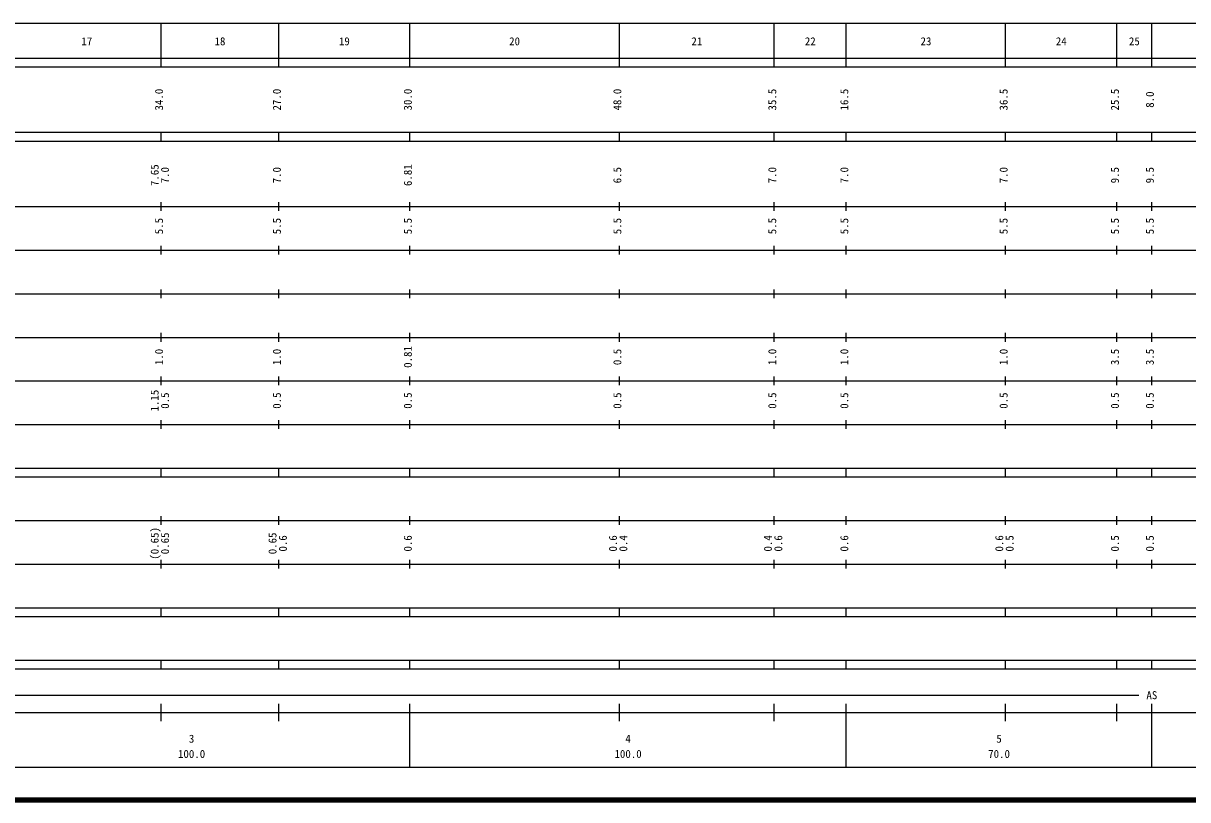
# Model space of a CAD drawing. Units: millimetres on the paper, enlarged 1000 times. Extents: x 40000 to 680000, y 20000 to 380000.
# Drawn here: x 279441 to 546218, y 20000 to 198000 of the extents above; entities that cross this region are included whole.
import ezdxf
from ezdxf.enums import TextEntityAlignment as Align

# ---------------------------------------------------------------- set-up
doc = ezdxf.new("R2010")
doc.units = ezdxf.units.MM
doc.header["$LTSCALE"] = 1000
doc.layers.add('M-TTL', color=2, linetype='Continuous', lineweight=140)
doc.layers.add('M-TTL-BAND', color=7, linetype='Continuous', lineweight=25)
doc.styles.add('ＭＳ ゴシック', font='')
doc.styles.get('ＭＳ ゴシック').set_extended_font_data('MS Gothic')

msp = doc.modelspace()

# ---------------------------------------------------------------- linework, layer by layer
at = {"layer": 'M-TTL'}
msp.add_line((40000, 20000), (680000, 20000), dxfattribs=at)
at = {"layer": 'M-TTL-BAND'}
for p, q in [((68000, 198000), (579000, 198000)), ((311000, 188000), (311000, 198000)), ((338000, 188000), (338000, 198000)), ((368000, 188000), (368000, 198000)), ((416000, 188000), (416000, 198000)), ((451500, 188000), (451500, 198000)), ((468000, 188000), (468000, 198000)), ((504500, 188000), (504500, 198000)), ((530000, 188000), (530000, 198000)), ((538000, 188000), (538000, 198000)), ((40000, 190000), (579000, 190000)), ((40000, 188000), (579000, 188000)), ((40000, 173000), (579000, 173000)), ((40000, 171000), (579000, 171000)), ((311000, 171000), (311000, 173000)), ((338000, 171000), (338000, 173000)), ((368000, 171000), (368000, 173000)), ((416000, 171000), (416000, 173000)), ((451500, 171000), (451500, 173000)), ((468000, 171000), (468000, 173000)), ((504500, 171000), (504500, 173000)), ((530000, 171000), (530000, 173000)), ((538000, 171000), (538000, 173000)), ((40000, 156000), (579000, 156000)), ((311000, 155000), (311000, 157000)), ((338000, 155000), (338000, 157000)), ((368000, 155000), (368000, 157000)), ((416000, 155000), (416000, 157000)), ((451500, 155000), (451500, 157000)), ((468000, 155000), (468000, 157000)), ((504500, 155000), (504500, 157000)), ((530000, 155000), (530000, 157000)), ((538000, 155000), (538000, 157000)), ((311000, 145000), (311000, 147000)), ((338000, 145000), (338000, 147000)), ((368000, 145000), (368000, 147000)), ((416000, 145000), (416000, 147000)), ((451500, 145000), (451500, 147000)), ((468000, 145000), (468000, 147000)), ((504500, 145000), (504500, 147000)), ((530000, 145000), (530000, 147000)), ((538000, 145000), (538000, 147000)), ((46000, 146000), (579000, 146000)), ((311000, 135000), (311000, 137000)), ((338000, 135000), (338000, 137000)), ((368000, 135000), (368000, 137000)), ((416000, 135000), (416000, 137000)), ((451500, 135000), (451500, 137000)), ((468000, 135000), (468000, 137000)), ((504500, 135000), (504500, 137000)), ((530000, 135000), (530000, 137000)), ((538000, 135000), (538000, 137000)), ((52000, 136000), (579000, 136000)), ((46000, 126000), (579000, 126000)), ((311000, 125000), (311000, 127000)), ((338000, 125000), (338000, 127000)), ((368000, 125000), (368000, 127000)), ((416000, 125000), (416000, 127000)), ((451500, 125000), (451500, 127000)), ((468000, 125000), (468000, 127000)), ((504500, 125000), (504500, 127000)), ((530000, 125000), (530000, 127000)), ((538000, 125000), (538000, 127000)), ((52000, 116000), (579000, 116000)), ((311000, 115000), (311000, 117000)), ((338000, 115000), (338000, 117000)), ((368000, 115000), (368000, 117000)), ((416000, 115000), (416000, 117000)), ((451500, 115000), (451500, 117000)), ((468000, 115000), (468000, 117000)), ((504500, 115000), (504500, 117000)), ((530000, 115000), (530000, 117000)), ((538000, 115000), (538000, 117000)), ((311000, 105000), (311000, 107000)), ((338000, 105000), (338000, 107000)), ((368000, 105000), (368000, 107000)), ((416000, 105000), (416000, 107000)), ((451500, 105000), (451500, 107000)), ((468000, 105000), (468000, 107000)), ((504500, 105000), (504500, 107000)), ((530000, 105000), (530000, 107000)), ((538000, 105000), (538000, 107000)), ((46000, 106000), (579000, 106000)), ((40000, 96000), (579000, 96000)), ((40000, 94000), (579000, 94000)), ((311000, 94000), (311000, 96000)), ((338000, 94000), (338000, 96000)), ((368000, 94000), (368000, 96000)), ((416000, 94000), (416000, 96000)), ((451500, 94000), (451500, 96000)), ((468000, 94000), (468000, 96000)), ((504500, 94000), (504500, 96000)), ((530000, 94000), (530000, 96000)), ((538000, 94000), (538000, 96000)), ((49000, 84000), (579000, 84000)), ((311000, 83000), (311000, 85000)), ((338000, 83000), (338000, 85000)), ((368000, 83000), (368000, 85000)), ((416000, 83000), (416000, 85000)), ((451500, 83000), (451500, 85000)), ((468000, 83000), (468000, 85000)), ((504500, 83000), (504500, 85000)), ((530000, 83000), (530000, 85000)), ((538000, 83000), (538000, 85000)), ((311000, 73000), (311000, 75000)), ((338000, 73000), (338000, 75000)), ((368000, 73000), (368000, 75000)), ((416000, 73000), (416000, 75000)), ((451500, 73000), (451500, 75000)), ((468000, 73000), (468000, 75000)), ((504500, 73000), (504500, 75000)), ((530000, 73000), (530000, 75000)), ((538000, 73000), (538000, 75000)), ((40000, 74000), (579000, 74000)), ((40000, 64000), (579000, 64000)), ((40000, 62000), (579000, 62000)), ((311000, 62000), (311000, 64000)), ((338000, 62000), (338000, 64000)), ((368000, 62000), (368000, 64000)), ((416000, 62000), (416000, 64000)), ((451500, 62000), (451500, 64000)), ((468000, 62000), (468000, 64000)), ((504500, 62000), (504500, 64000)), ((530000, 62000), (530000, 64000)), ((538000, 62000), (538000, 64000)), ((40000, 52000), (579000, 52000)), ((311000, 50000), (311000, 52000)), ((338000, 50000), (338000, 52000)), ((368000, 50000), (368000, 52000)), ((416000, 50000), (416000, 52000)), ((451500, 50000), (451500, 52000)), ((468000, 50000), (468000, 52000)), ((504500, 50000), (504500, 52000)), ((530000, 50000), (530000, 52000)), ((538000, 50000), (538000, 52000)), ((40000, 50000), (579000, 50000)), ((71000, 44000), (535000, 44000)), ((311000, 38000), (311000, 42000)), ((338000, 38000), (338000, 42000)), ((368000, 27500), (368000, 42000)), ((416000, 38000), (416000, 42000)), ((451500, 38000), (451500, 42000)), ((468000, 27500), (468000, 42000)), ((504500, 38000), (504500, 42000)), ((530000, 38000), (530000, 42000)), ((538000, 27500), (538000, 42000)), ((40000, 40000), (579000, 40000)), ((68000, 27500), (579000, 27500))]:
    msp.add_line(p, q, dxfattribs=at)

# ---------------------------------------------------------------- texts
at = {"layer": 'M-TTL-BAND', "style": 'ＭＳ ゴシック'}
for s, p in [('18', (324500, 192405)), ('19', (353000, 192405)), ('20', (392000, 192405)), ('21', (433750, 192405)), ('22', (459750, 192405)), ('23', (486250, 192405)), ('24', (517250, 192405)), ('25', (534000, 192405)), ('17', (294000, 192405)), ('AS', (538000, 42500)), ('3', (318000, 32523)), ('4', (418000, 32523)), ('5', (503000, 32523)), ('100.0', (318000, 29033)), ('100.0', (418000, 29033)), ('70.0', (503000, 29033))]:
    msp.add_text(s, height=1833, dxfattribs=at).set_placement(p, align=Align.BOTTOM_CENTER)
for s, p in [('34.0', (312000, 180500)), ('27.0', (339000, 180500)), ('30.0', (369000, 180500)), ('48.0', (417000, 180500)), ('35.5', (452500, 180500)), ('16.5', (469000, 180500)), ('36.5', (505500, 180500)), ('25.5', (531000, 180500)), ('8.0', (539000, 180500)), ('7.65', (311000, 163174)), ('6.81', (369000, 163174)), ('7.0', (313370, 163174)), ('7.0', (339000, 163174)), ('6.5', (417000, 163174)), ('7.0', (452500, 163174)), ('7.0', (469000, 163174)), ('7.0', (505500, 163174)), ('9.5', (531000, 163174)), ('9.5', (539000, 163174)), ('5.5', (312000, 151500)), ('5.5', (339000, 151500)), ('5.5', (369000, 151500)), ('5.5', (417000, 151500)), ('5.5', (452500, 151500)), ('5.5', (469000, 151500)), ('5.5', (505500, 151500)), ('5.5', (531000, 151500)), ('5.5', (539000, 151500)), ('1.0', (312000, 121500)), ('1.0', (339000, 121500)), ('0.81', (369000, 121500)), ('0.5', (417000, 121500)), ('1.0', (452500, 121500)), ('1.0', (469000, 121500)), ('1.0', (505500, 121500)), ('3.5', (531000, 121500)), ('3.5', (539000, 121500)), ('1.15', (311000, 111500)), ('0.5', (313370, 111500)), ('0.5', (339000, 111500)), ('0.5', (369000, 111500)), ('0.5', (417000, 111500)), ('0.5', (452500, 111500)), ('0.5', (469000, 111500)), ('0.5', (505500, 111500)), ('0.5', (531000, 111500)), ('0.5', (539000, 111500)), ('(0.65)', (311000, 78764)), ('0.65', (313370, 78764)), ('0.65', (338000, 78764)), ('0.6', (340370, 78764)), ('0.6', (369000, 78764)), ('0.6', (416000, 78764)), ('0.4', (418370, 78764)), ('0.4', (451500, 78764)), ('0.6', (453870, 78764)), ('0.6', (469000, 78764)), ('0.6', (504500, 78764)), ('0.5', (506870, 78764)), ('0.5', (531000, 78764)), ('0.5', (539000, 78764))]:
    msp.add_text(s, height=1833, rotation=90, dxfattribs=at).set_placement(p, align=Align.BOTTOM_CENTER)

doc.saveas('drawing.dxf')
